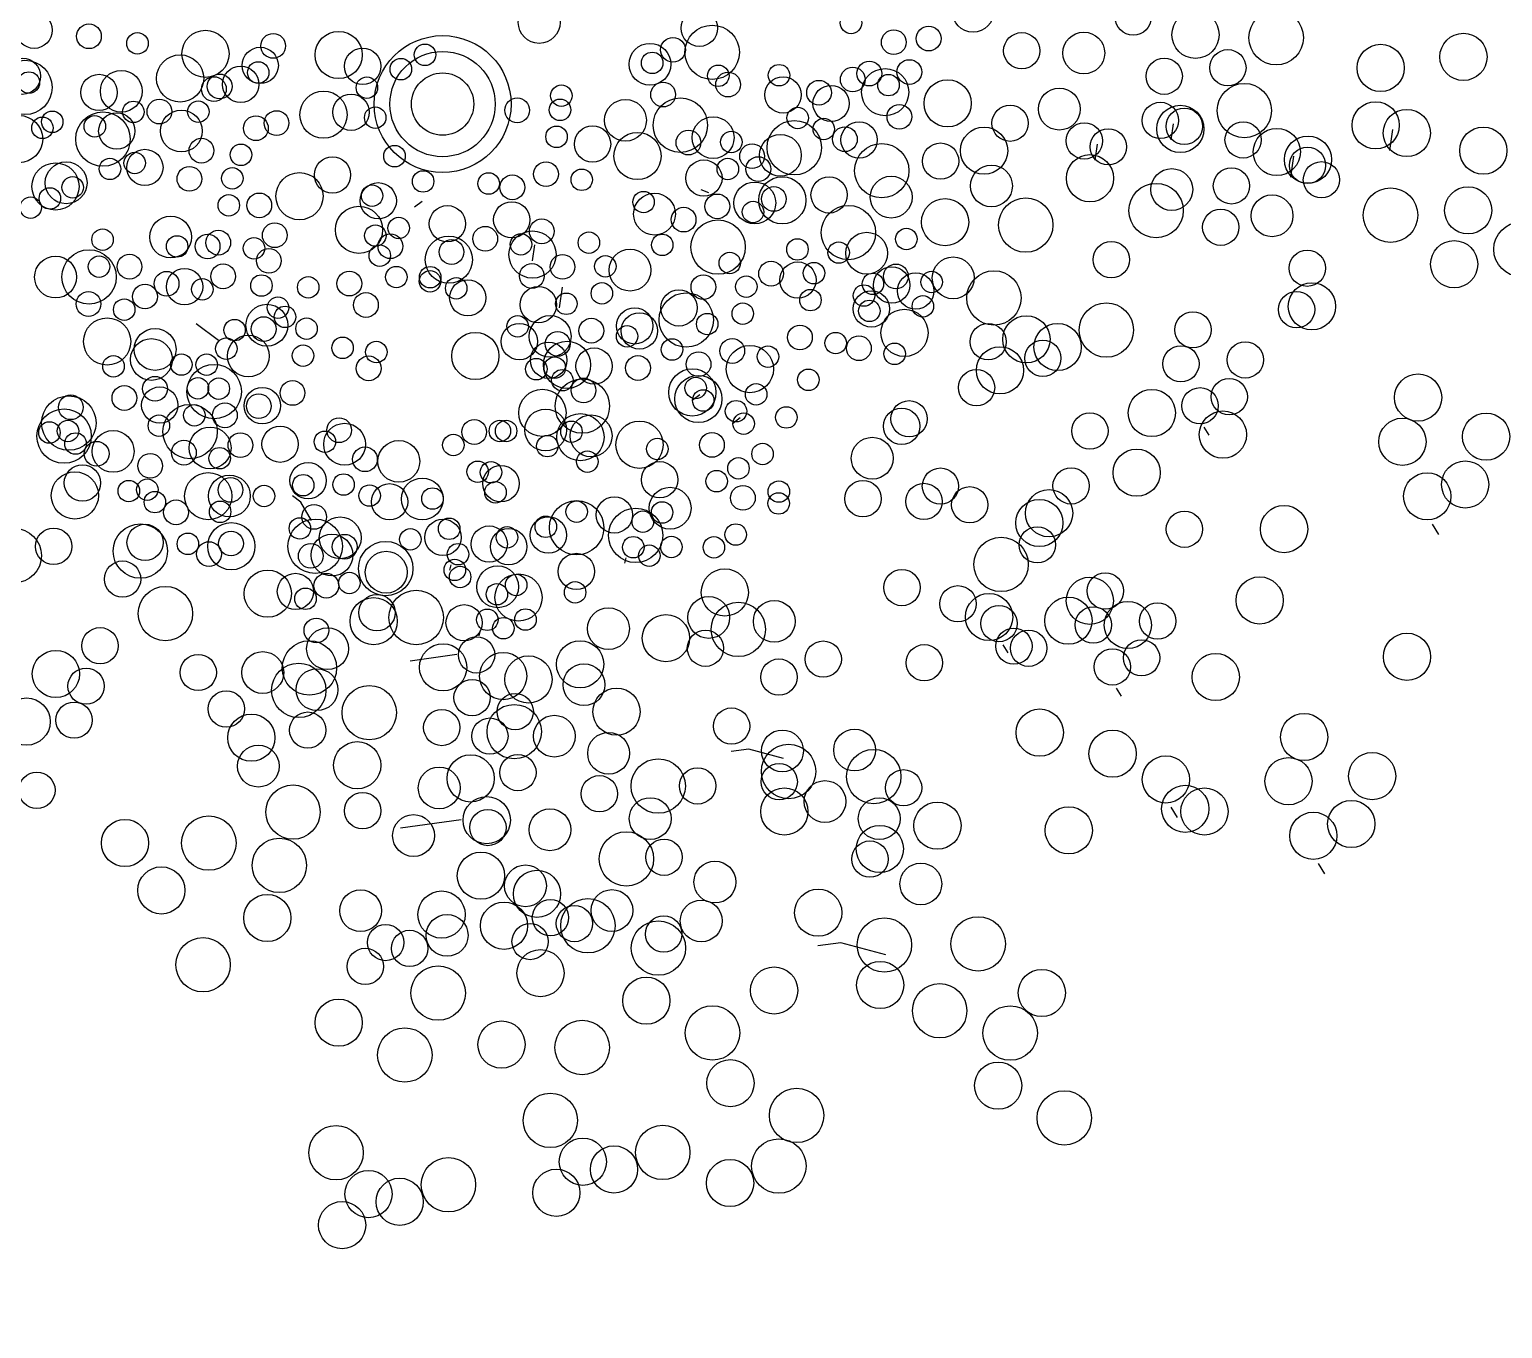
# Model space of a CAD drawing. Header units: millimetres. Extents: x 441156 to 441876, y 4514765 to 4515211.
# Drawn here: x 441450.225 to 441451.187, y 4514836.192 to 4514837.04 of the extents above; entities that cross this region are included whole.
import ezdxf

# ---------------------------------------------------------------- set-up
doc = ezdxf.new("R2010")
doc.units = ezdxf.units.MM
doc.layers.add('01_piscinas', color=254, linetype='Continuous')

msp = doc.modelspace()

# ---------------------------------------------------------------- linework, layer by layer
at = {"layer": '01_piscinas'}
for p, q in [((441450.97207949, 4514836.97830568, 0.00000053), (441450.97056858, 4514836.96785501, 0.00000053)), ((441451.11521566, 4514836.97445367, 0.00000053), (441451.11325148, 4514836.9608678, 0.00000053)), ((441450.92243154, 4514836.96491912, 0.00000053), (441450.92092063, 4514836.95446844, 0.00000053)), ((441451.05067332, 4514836.95705114, 0.00000053), (441451.04870913, 4514836.94346526, 0.00000053)), ((441450.66360782, 4514836.93531433, 0.00000053), (441450.66853535, 4514836.93336718, 0.00000053)), ((441450.4816154, 4514836.92757062, 0.00000053), (441450.4766106, 4514836.92383017, 0.00000053)), ((441450.55498617, 4514836.89922716, 0.00000053), (441450.55347526, 4514836.88877648, 0.00000053)), ((441450.57299434, 4514836.87165159, 0.00000053), (441450.57103016, 4514836.85806572, 0.00000053)), ((441450.33400311, 4514836.84791057, 0.00000053), (441450.34852883, 4514836.83688814, 0.00000053)), ((441450.66284282, 4514836.80131507, 0.00000053), (441450.65783802, 4514836.79757462, 0.00000053)), ((441450.68921686, 4514836.78614308, 0.00000053), (441450.68421206, 4514836.78240262, 0.00000053)), ((441450.99203593, 4514836.78020144, 0.00000053), (441450.99524096, 4514836.77495569, 0.00000053)), ((441451.14115903, 4514836.71691815, 0.00000053), (441451.14532557, 4514836.71009868, 0.00000053)), ((441450.61467868, 4514836.6949051, 0.00000053), (441450.61382483, 4514836.69136923, 0.00000053)), ((441450.50025552, 4514836.69032926, 0.00000053), (441450.49940167, 4514836.6867934, 0.00000053)), ((441450.51938557, 4514836.6475076, 0.00000053), (441450.51853173, 4514836.64397174, 0.00000053)), ((441450.86076723, 4514836.63799639, 0.00000053), (441450.86397226, 4514836.63275064, 0.00000053)), ((441450.47378254, 4514836.62763433, 0.00000053), (441450.50431284, 4514836.6318208, 0.00000053)), ((441450.93480017, 4514836.60968467, 0.00000053), (441450.9380052, 4514836.60443892, 0.00000053)), ((441450.97050971, 4514836.53205159, 0.00000053), (441450.97467626, 4514836.52523211, 0.00000053)), ((441450.46742962, 4514836.51858091, 0.00000053), (441450.50711901, 4514836.52402332, 0.00000053)), ((441451.06675254, 4514836.49524636, 0.00000053), (441451.07091908, 4514836.48842688, 0.00000053))]:
    msp.add_line(p, q, dxfattribs=at)
at = {"layer": '01_piscinas', "elevation": 0.00000131}
msp.add_lwpolyline([(441449.67130375, 4514835.83174273, -0.005814759), (441454.8972347, 4514837.00261362, -0.006954055), (441458.43893999, 4514837.58702849)], format="xyb", dxfattribs=at)
at = {"layer": '01_piscinas', "elevation": 0.00000053}
for points in [[(441450.40930171, 4514836.71921606), (441450.40232862, 4514836.73117648), (441450.40232862, 4514836.73117648), (441450.39687943, 4514836.73534652)], [(441450.71755645, 4514836.56382565), (441450.6949307, 4514836.56978557), (441450.6949307, 4514836.56978557), (441450.68343563, 4514836.56825697)], [(441450.7843357, 4514836.43562963), (441450.75492223, 4514836.44337752), (441450.75492223, 4514836.44337752), (441450.73997863, 4514836.44139035)]]:
    msp.add_lwpolyline(points, dxfattribs=at)
at = {"layer": '01_piscinas'}
for centre, radius in [((441450.55802188, 4514837.04446204, 0.00000053), 0.01366082), ((441450.8413316, 4514837.05179586, 0.00000053), 0.01366082), ((441450.9459282, 4514837.04799185, 0.00000053), 0.01185795), ((441450.22819822, 4514837.03936581, 0.00000053), 0.01185795), ((441450.66261848, 4514837.04065802, 0.00000053), 0.01185795), ((441450.76165847, 4514837.04409412, 0.00000053), 0.00701654), ((441450.98660747, 4514837.03639471, 0.00000053), 0.01541533), ((441451.03928673, 4514837.03447303, 0.00000053), 0.01775907), ((441450.26401544, 4514837.03540877, 0.00000053), 0.00808333), ((441450.34010115, 4514837.02396823, 0.00000053), 0.01541533), ((441450.42709088, 4514837.02319608, 0.00000053), 0.01541533), ((441450.67098409, 4514837.02493906, 0.00000053), 0.01775907), ((441450.78957956, 4514837.03154794, 0.00000053), 0.00808333), ((441450.81237145, 4514837.03392104, 0.00000053), 0.00808333), ((441450.91367262, 4514837.02447442, 0.00000053), 0.01366082), ((441450.29570511, 4514837.0307595, 0.00000053), 0.00701654), ((441450.38431913, 4514837.0291187, 0.00000053), 0.00808333), ((441450.49495893, 4514836.99114572, 0.00000053), 0.0446896), ((441450.48343097, 4514837.02330456, 0.00000053), 0.00701654), ((441450.6303629, 4514837.01714059, 0.00000053), 0.01366082), ((441450.64540403, 4514837.02657613, 0.00000053), 0.00808333), ((441450.87315011, 4514837.02595263, 0.00000053), 0.01185795), ((441451.10751539, 4514837.01474439, 0.00000053), 0.01541533), ((441451.16157773, 4514837.02194163, 0.00000053), 0.01541533), ((441450.2221629, 4514837.00200234, 0.00000053), 0.01775907), ((441450.22058837, 4514837.00935772, 0.00000053), 0.01185795), ((441450.32354278, 4514837.00786788, 0.00000053), 0.01541533), ((441450.37583756, 4514837.0163938, 0.00000053), 0.01185795), ((441450.37456202, 4514837.01174519, 0.00000053), 0.00701654), ((441450.44275274, 4514837.01579984, 0.00000053), 0.01185795), ((441450.49495893, 4514836.99114572, 0.00000053), 0.03437661), ((441450.46769138, 4514837.01393299, 0.00000053), 0.00701654), ((441450.6318218, 4514837.01805031, 0.00000053), 0.00701654), ((441450.77360703, 4514837.0110762, 0.00000053), 0.00808333), ((441450.79971388, 4514837.012046, 0.00000053), 0.00808333), ((441450.96615621, 4514837.00929855, 0.00000053), 0.01185795), ((441451.00774263, 4514837.01483488, 0.00000053), 0.01185795), ((441450.22475833, 4514837.00521139, 0.00000053), 0.00701654), ((441450.27060218, 4514836.9987094, 0.00000053), 0.01185795), ((441450.28511583, 4514836.99949697, 0.00000053), 0.01366082), ((441450.34936239, 4514837.00266607, 0.00000053), 0.00808333), ((441450.36310036, 4514837.00400892, 0.00000053), 0.01185795), ((441450.49495893, 4514836.99114572, 0.00000053), 0.02034119), ((441450.67499475, 4514837.0096258, 0.00000053), 0.00701654), ((441450.68139688, 4514837.00388272, 0.00000053), 0.00808333), ((441450.71464924, 4514837.00999772, 0.00000053), 0.00701654), ((441450.76279587, 4514837.00717629, 0.00000053), 0.00808333), ((441450.78394097, 4514836.99892082, 0.00000053), 0.01541533), ((441450.78613165, 4514837.00352019, 0.00000053), 0.00701654), ((441450.34560937, 4514837.00091287, 0.00000053), 0.00808333), ((441450.41719808, 4514836.98418556, 0.00000053), 0.01541533), ((441450.44550711, 4514837.00186204, 0.00000053), 0.00701654), ((441450.57253748, 4514836.99658728, 0.00000053), 0.00701654), ((441450.63893583, 4514836.99736433, 0.00000053), 0.00808333), ((441450.71725281, 4514836.99712656, 0.00000053), 0.01185795), ((441450.74079087, 4514836.99854959, 0.00000053), 0.00808333), ((441450.74864307, 4514836.99151758, 0.00000053), 0.01185795), ((441450.82474831, 4514836.99162914, 0.00000053), 0.01541533), ((441450.8976854, 4514836.98786922, 0.00000053), 0.01366082), ((441451.01850335, 4514836.98688627, 0.00000053), 0.01775907), ((441450.29301905, 4514836.98603561, 0.00000053), 0.00701654), ((441450.31003904, 4514836.98625675, 0.00000053), 0.00808333), ((441450.33541885, 4514836.98617363, 0.00000053), 0.00701654), ((441450.43514289, 4514836.98579175, 0.00000053), 0.01185795), ((441450.54365276, 4514836.98706767, 0.00000053), 0.00808333), ((441450.57165674, 4514836.98737574, 0.00000053), 0.00701654), ((441450.61437568, 4514836.9805354, 0.00000053), 0.01366082), ((441450.65020071, 4514836.9773523, 0.00000053), 0.01775907), ((441450.79324568, 4514836.9828342, 0.00000053), 0.00808333), ((441450.86553255, 4514836.97865903, 0.00000053), 0.01185795), ((441450.9636522, 4514836.98047268, 0.00000053), 0.01185795), ((441450.97670464, 4514836.97491302, 0.00000053), 0.01541533), ((441451.10426018, 4514836.97727077, 0.00000053), 0.01541533), ((441450.2183867, 4514836.9682775, 0.00000053), 0.01541533), ((441450.23362552, 4514836.97560932, 0.00000053), 0.00701654), ((441450.24004559, 4514836.97954892, 0.00000053), 0.00701654), ((441450.27315119, 4514836.96824696, 0.00000053), 0.01775907), ((441450.26784294, 4514836.97657486, 0.00000053), 0.00701654), ((441450.28221106, 4514836.97355478, 0.00000053), 0.01185795), ((441450.32433759, 4514836.97353129, 0.00000053), 0.01366082), ((441450.37304628, 4514836.97537718, 0.00000053), 0.00808333), ((441450.38651058, 4514836.97872727, 0.00000053), 0.00808333), ((441450.45093815, 4514836.98229466, 0.00000053), 0.00701654), ((441450.67162325, 4514836.96922522, 0.00000053), 0.01366082), ((441450.72462254, 4514836.96264908, 0.00000053), 0.01775907), ((441450.72684733, 4514836.98205716, 0.00000053), 0.00701654), ((441450.74385791, 4514836.97485433, 0.00000053), 0.00701654), ((441450.9793146, 4514836.97660485, 0.00000053), 0.01185795), ((441451.1246213, 4514836.97224258, 0.00000053), 0.01541533), ((441450.56935511, 4514836.96975643, 0.00000053), 0.00701654), ((441450.59285145, 4514836.96504935, 0.00000053), 0.01185795), ((441450.6222192, 4514836.95722043, 0.00000053), 0.01541533), ((441450.65550156, 4514836.96601915, 0.00000053), 0.00808333), ((441450.68350554, 4514836.96632722, 0.00000053), 0.00701654), ((441450.71554617, 4514836.95768437, 0.00000053), 0.01366082), ((441450.75767535, 4514836.96817808, 0.00000053), 0.00808333), ((441450.76694785, 4514836.96771184, 0.00000053), 0.01185795), ((441450.84854453, 4514836.96068168, 0.00000053), 0.01541533), ((441450.91400425, 4514836.96708611, 0.00000053), 0.01185795), ((441450.92966664, 4514836.96321828, 0.00000053), 0.01185795), ((441451.01771151, 4514836.96774809, 0.00000053), 0.01185795), ((441451.03971784, 4514836.95986823, 0.00000053), 0.01541533), ((441451.17453728, 4514836.9607288, 0.00000053), 0.01541533), ((441450.30051584, 4514836.94974904, 0.00000053), 0.01185795), ((441450.33747595, 4514836.96072106, 0.00000053), 0.00808333), ((441450.36328917, 4514836.95800367, 0.00000053), 0.00701654), ((441450.46355737, 4514836.95712639, 0.00000053), 0.00701654), ((441450.69707764, 4514836.95710595, 0.00000053), 0.00808333), ((441450.78172234, 4514836.94764596, 0.00000053), 0.01775907), ((441450.82014277, 4514836.95388035, 0.00000053), 0.01185795), ((441451.06007896, 4514836.95484005, 0.00000053), 0.01541533), ((441451.05974962, 4514836.95112656, 0.00000053), 0.01185795), ((441450.24218292, 4514836.93733004, 0.00000053), 0.01541533), ((441450.24911416, 4514836.93972157, 0.00000053), 0.01366082), ((441450.27773682, 4514836.94879801, 0.00000053), 0.00701654), ((441450.29390007, 4514836.95264478, 0.00000053), 0.00701654), ((441450.42305737, 4514836.94485639, 0.00000053), 0.01185795), ((441450.56248924, 4514836.94536825, 0.00000053), 0.00808333), ((441450.66558078, 4514836.94280588, 0.00000053), 0.01185795), ((441450.68120391, 4514836.94870791, 0.00000053), 0.00701654), ((441450.70112172, 4514836.94869139, 0.00000053), 0.00808333), ((441450.91769792, 4514836.94270074, 0.00000053), 0.01541533), ((441451.06886784, 4514836.94169318, 0.00000053), 0.01185795), ((441450.25334184, 4514836.9367446, 0.00000053), 0.00701654), ((441450.32961757, 4514836.94231351, 0.00000053), 0.00808333), ((441450.35762155, 4514836.94262158, 0.00000053), 0.00701654), ((441450.40148691, 4514836.93096959, 0.00000053), 0.01541533), ((441450.48222623, 4514836.9406146, 0.00000053), 0.00701654), ((441450.52499889, 4514836.93926797, 0.00000053), 0.00701654), ((441450.54048423, 4514836.93674156, 0.00000053), 0.00808333), ((441450.58582502, 4514836.94171216, 0.00000053), 0.00701654), ((441450.71676733, 4514836.92830393, 0.00000053), 0.01541533), ((441450.74736468, 4514836.93184114, 0.00000053), 0.01185795), ((441450.78788719, 4514836.93036293, 0.00000053), 0.01366082), ((441450.85336409, 4514836.93766172, 0.00000053), 0.01366082), ((441450.97110833, 4514836.93534443, 0.00000053), 0.01366082), ((441451.01010167, 4514836.93773999, 0.00000053), 0.01185795), ((441450.23850808, 4514836.92950655, 0.00000053), 0.00701654), ((441450.37523774, 4514836.92498574, 0.00000053), 0.00808333), ((441450.45293074, 4514836.92796332, 0.00000053), 0.01185795), ((441450.44890574, 4514836.93131565, 0.00000053), 0.00701654), ((441450.62619141, 4514836.92714117, 0.00000053), 0.00701654), ((441450.6333252, 4514836.91928845, 0.00000053), 0.01366082), ((441450.67433804, 4514836.92431974, 0.00000053), 0.00808333), ((441450.69880209, 4514836.92658725, 0.00000053), 0.01366082), ((441450.71125605, 4514836.92918945, 0.00000053), 0.00808333), ((441450.96088563, 4514836.92161653, 0.00000053), 0.01775907), ((441451.11395314, 4514836.91860405, 0.00000053), 0.01775907), ((441451.16464449, 4514836.92171828, 0.00000053), 0.01541533), ((441450.22592655, 4514836.92350713, 0.00000053), 0.00701654), ((441450.35531992, 4514836.92500227, 0.00000053), 0.00701654), ((441450.44032228, 4514836.9090086, 0.00000053), 0.01541533), ((441450.49808719, 4514836.91296707, 0.00000053), 0.01185795), ((441450.54012844, 4514836.9155448, 0.00000053), 0.01185795), ((441450.65233303, 4514836.91569304, 0.00000053), 0.00808333), ((441450.69767382, 4514836.92066364, 0.00000053), 0.00701654), ((441450.75995504, 4514836.90721971, 0.00000053), 0.01775907), ((441450.82308641, 4514836.91404977, 0.00000053), 0.01541533), ((441450.87576567, 4514836.91212809, 0.00000053), 0.01775907), ((441451.00308957, 4514836.91069349, 0.00000053), 0.01185795), ((441451.03661226, 4514836.91817575, 0.00000053), 0.01366082), ((441450.3173651, 4514836.90430811, 0.00000053), 0.01366082), ((441450.38537206, 4514836.90548381, 0.00000053), 0.00808333), ((441450.46628258, 4514836.91017786, 0.00000053), 0.00701654), ((441450.55970473, 4514836.90805657, 0.00000053), 0.00808333), ((441450.67483507, 4514836.89773127, 0.00000053), 0.01775907), ((441451.19910826, 4514836.89628476, 0.00000053), 0.01775907), ((441450.27288371, 4514836.90259848, 0.00000053), 0.00701654), ((441450.32158255, 4514836.89817001, 0.00000053), 0.00701654), ((441450.34150036, 4514836.89815348, 0.00000053), 0.00808333), ((441450.34845405, 4514836.9006141, 0.00000053), 0.00808333), ((441450.37178983, 4514836.896958, 0.00000053), 0.00701654), ((441450.45103425, 4514836.90526705, 0.00000053), 0.00701654), ((441450.4608543, 4514836.89829773, 0.00000053), 0.00808333), ((441450.49902567, 4514836.88951347, 0.00000053), 0.01541533), ((441450.52278672, 4514836.90318685, 0.00000053), 0.00808333), ((441450.5536793, 4514836.89286452, 0.00000053), 0.01541533), ((441450.5461225, 4514836.89953075, 0.00000053), 0.00701654), ((441450.59047053, 4514836.90063897, 0.00000053), 0.00701654), ((441450.6383895, 4514836.89920061, 0.00000053), 0.00701654), ((441450.77189997, 4514836.89375773, 0.00000053), 0.01366082), ((441450.7978312, 4514836.9029856, 0.00000053), 0.00701654), ((441450.26408695, 4514836.87825683, 0.00000053), 0.01775907), ((441450.38149676, 4514836.88879323, 0.00000053), 0.00808333), ((441450.45392717, 4514836.89217394, 0.00000053), 0.00701654), ((441450.50078172, 4514836.89456016, 0.00000053), 0.00808333), ((441450.61733798, 4514836.88268325, 0.00000053), 0.01366082), ((441450.68247681, 4514836.88738639, 0.00000053), 0.00701654), ((441450.7266781, 4514836.89621091, 0.00000053), 0.00701654), ((441450.7536299, 4514836.89416108, 0.00000053), 0.00701654), ((441450.93164321, 4514836.88953198, 0.00000053), 0.01185795), ((441451.05961839, 4514836.88396611, 0.00000053), 0.01185795), ((441451.15552876, 4514836.88655782, 0.00000053), 0.01541533), ((441450.24221831, 4514836.87817565, 0.00000053), 0.01366082), ((441450.27058208, 4514836.88497917, 0.00000053), 0.00701654), ((441450.2904999, 4514836.88496264, 0.00000053), 0.00808333), ((441450.35163469, 4514836.87865155, 0.00000053), 0.00808333), ((441450.46474226, 4514836.87816154, 0.00000053), 0.00701654), ((441450.48683818, 4514836.87806772, 0.00000053), 0.00701654), ((441450.55323653, 4514836.87884476, 0.00000053), 0.00808333), ((441450.5732536, 4514836.88485017, 0.00000053), 0.00808333), ((441450.60125758, 4514836.88515824, 0.00000053), 0.00701654), ((441450.70946116, 4514836.88042211, 0.00000053), 0.00808333), ((441450.72697982, 4514836.87619885, 0.00000053), 0.01185795), ((441450.73746515, 4514836.88073019, 0.00000053), 0.00701654), ((441450.78821881, 4514836.87297462, 0.00000053), 0.01185795), ((441450.79096532, 4514836.87859743, 0.00000053), 0.00808333), ((441450.82837138, 4514836.87764058, 0.00000053), 0.01366082), ((441450.31471667, 4514836.87378184, 0.00000053), 0.00808333), ((441450.32646678, 4514836.87188673, 0.00000053), 0.01185795), ((441450.33805246, 4514836.87012574, 0.00000053), 0.00701654), ((441450.37666695, 4514836.87264416, 0.00000053), 0.00701654), ((441450.40719911, 4514836.871482, 0.00000053), 0.00701654), ((441450.43407061, 4514836.87392608, 0.00000053), 0.00808333), ((441450.48673165, 4514836.87540034, 0.00000053), 0.00701654), ((441450.50384876, 4514836.87086489, 0.00000053), 0.00701654), ((441450.51142244, 4514836.86461412, 0.00000053), 0.01185795), ((441450.59895595, 4514836.86753893, 0.00000053), 0.00701654), ((441450.66525987, 4514836.87159759, 0.00000053), 0.00808333), ((441450.69326386, 4514836.87190567, 0.00000053), 0.00701654), ((441450.775962, 4514836.87371229, 0.00000053), 0.00701654), ((441450.80388121, 4514836.86910679, 0.00000053), 0.01185795), ((441450.81430111, 4514836.87494133, 0.00000053), 0.00701654), ((441450.85498229, 4514836.86454133, 0.00000053), 0.01775907), ((441451.0626485, 4514836.85904786, 0.00000053), 0.01541533), ((441450.26371621, 4514836.86059099, 0.00000053), 0.00808333), ((441450.30063422, 4514836.86546071, 0.00000053), 0.00808333), ((441450.38746386, 4514836.85819855, 0.00000053), 0.00701654), ((441450.44488571, 4514836.85991368, 0.00000053), 0.00808333), ((441450.55744782, 4514836.86011975, 0.00000053), 0.01185795), ((441450.57575369, 4514836.86072413, 0.00000053), 0.00701654), ((441450.6540517, 4514836.85014451, 0.00000053), 0.01775907), ((441450.64931922, 4514836.85803231, 0.00000053), 0.01185795), ((441450.73516352, 4514836.86311088, 0.00000053), 0.00701654), ((441450.77009981, 4514836.86611681, 0.00000053), 0.00701654), ((441450.77494593, 4514836.85738643, 0.00000053), 0.01185795), ((441450.80859666, 4514836.85909891, 0.00000053), 0.00701654), ((441451.05260629, 4514836.85691961, 0.00000053), 0.01185795), ((441450.28705199, 4514836.85693489, 0.00000053), 0.00701654), ((441450.3802022, 4514836.84670863, 0.00000053), 0.01366082), ((441450.39206447, 4514836.85217717, 0.00000053), 0.00701654), ((441450.62038394, 4514836.84631195, 0.00000053), 0.01185795), ((441450.69096222, 4514836.85428635, 0.00000053), 0.00701654), ((441450.77366037, 4514836.85609298, 0.00000053), 0.00701654), ((441450.79658608, 4514836.84171479, 0.00000053), 0.01541533), ((441450.92839512, 4514836.84358904, 0.00000053), 0.01775907), ((441450.98495626, 4514836.843714, 0.00000053), 0.01185795), ((441450.27591914, 4514836.83610904, 0.00000053), 0.01541533), ((441450.35911675, 4514836.84352873, 0.00000053), 0.00701654), ((441450.37810516, 4514836.84419579, 0.00000053), 0.00808333), ((441450.40610915, 4514836.84450386, 0.00000053), 0.00701654), ((441450.54509438, 4514836.83602937, 0.00000053), 0.01185795), ((441450.54394344, 4514836.84597219, 0.00000053), 0.00701654), ((441450.56515786, 4514836.83943601, 0.00000053), 0.01366082), ((441450.59209007, 4514836.84315076, 0.00000053), 0.00808333), ((441450.61542586, 4514836.83949466, 0.00000053), 0.00701654), ((441450.62344418, 4514836.84299709, 0.00000053), 0.01185795), ((441450.66775997, 4514836.84747155, 0.00000053), 0.00701654), ((441450.72829764, 4514836.8387227, 0.00000053), 0.00808333), ((441450.85121806, 4514836.83597196, 0.00000053), 0.01185795), ((441450.87619678, 4514836.83752329, 0.00000053), 0.01541533), ((441450.8965579, 4514836.83249511, 0.00000053), 0.01541533), ((441450.30481279, 4514836.82434328, 0.00000053), 0.01366082), ((441450.3072026, 4514836.83092326, 0.00000053), 0.01366082), ((441450.35372648, 4514836.83136629, 0.00000053), 0.00701654), ((441450.36811561, 4514836.82661526, 0.00000053), 0.01366082), ((441450.4296403, 4514836.83195191, 0.00000053), 0.00701654), ((441450.45162969, 4514836.8291907, 0.00000053), 0.00701654), ((441450.5163615, 4514836.82665464, 0.00000053), 0.01541533), ((441450.57619449, 4514836.82081196, 0.00000053), 0.01541533), ((441450.57008507, 4514836.83452406, 0.00000053), 0.00808333), ((441450.64478479, 4514836.83087084, 0.00000053), 0.00701654), ((441450.68409635, 4514836.82989818, 0.00000053), 0.00808333), ((441450.75163343, 4514836.8350666, 0.00000053), 0.00701654), ((441450.76679449, 4514836.83170481, 0.00000053), 0.00808333), ((441450.88692236, 4514836.82510977, 0.00000053), 0.01185795), ((441451.01913182, 4514836.8240873, 0.00000053), 0.01185795), ((441450.28003663, 4514836.81991236, 0.00000053), 0.00701654), ((441450.32438466, 4514836.82102057, 0.00000053), 0.00701654), ((441450.34083933, 4514836.82092193, 0.00000053), 0.00701654), ((441450.40380751, 4514836.82688455, 0.00000053), 0.00701654), ((441450.44670177, 4514836.81857377, 0.00000053), 0.00808333), ((441450.56419785, 4514836.82384002, 0.00000053), 0.01185795), ((441450.59386696, 4514836.82001921, 0.00000053), 0.01185795), ((441450.62253989, 4514836.81880867, 0.00000053), 0.00808333), ((441450.66209135, 4514836.82127148, 0.00000053), 0.00808333), ((441450.69562731, 4514836.81809829, 0.00000053), 0.01541533), ((441450.70743213, 4514836.82624208, 0.00000053), 0.00701654), ((441450.79013028, 4514836.82804871, 0.00000053), 0.00701654), ((441450.85894204, 4514836.81725864, 0.00000053), 0.01541533), ((441450.97709057, 4514836.82150957, 0.00000053), 0.01185795), ((441450.34577518, 4514836.8033775, 0.00000053), 0.01775907), ((441450.55614154, 4514836.81803163, 0.00000053), 0.00701654), ((441450.5682172, 4514836.81900037, 0.00000053), 0.00701654), ((441450.57315212, 4514836.8108288, 0.00000053), 0.00701654), ((441450.65801144, 4514836.80286182, 0.00000053), 0.01541533), ((441450.73380618, 4514836.81107008, 0.00000053), 0.00701654), ((441450.84360822, 4514836.80596387, 0.00000053), 0.01185795), ((441450.28715066, 4514836.79922637, 0.00000053), 0.00808333), ((441450.30716772, 4514836.80523177, 0.00000053), 0.00808333), ((441450.33517171, 4514836.80553985, 0.00000053), 0.00701654), ((441450.34879501, 4514836.80531781, 0.00000053), 0.00701654), ((441450.39694164, 4514836.80249638, 0.00000053), 0.00808333), ((441450.58621754, 4514836.7939231, 0.00000053), 0.01775907), ((441450.58696955, 4514836.80415255, 0.00000053), 0.00808333), ((441450.66198976, 4514836.7985525, 0.00000053), 0.01541533), ((441450.66022347, 4514836.80574779, 0.00000053), 0.00701654), ((441450.69970614, 4514836.80158903, 0.00000053), 0.00701654), ((441451.00863042, 4514836.80004271, 0.00000053), 0.01185795), ((441451.13195546, 4514836.79948448, 0.00000053), 0.01541533), ((441450.2508757, 4514836.78285653, 0.00000053), 0.01775907), ((441450.25216511, 4514836.79314826, 0.00000053), 0.00808333), ((441450.31024856, 4514836.79455196, 0.00000053), 0.01185795), ((441450.37721729, 4514836.79419388, 0.00000053), 0.01185795), ((441450.37493664, 4514836.79386968, 0.00000053), 0.00808333), ((441450.56013502, 4514836.78949446, 0.00000053), 0.01541533), ((441450.66515839, 4514836.79757622, 0.00000053), 0.00701654), ((441450.68659752, 4514836.79057579, 0.00000053), 0.00701654), ((441450.7995963, 4514836.78562034, 0.00000053), 0.01185795), ((441450.9580958, 4514836.78941984, 0.00000053), 0.01541533), ((441450.98955811, 4514836.79410349, 0.00000053), 0.01185795), ((441450.24776895, 4514836.77430255, 0.00000053), 0.01775907), ((441450.30966782, 4514836.78110573, 0.00000053), 0.00701654), ((441450.33006261, 4514836.77725613, 0.00000053), 0.01775907), ((441450.33287007, 4514836.78792054, 0.00000053), 0.00701654), ((441450.35278789, 4514836.78790401, 0.00000053), 0.00808333), ((441450.56227545, 4514836.77830485, 0.00000053), 0.01366082), ((441450.58496952, 4514836.77364832, 0.00000053), 0.01541533), ((441450.59194456, 4514836.77448404, 0.00000053), 0.01366082), ((441450.69153244, 4514836.78240422, 0.00000053), 0.00701654), ((441450.7194226, 4514836.78650544, 0.00000053), 0.00701654), ((441450.79472699, 4514836.78073374, 0.00000053), 0.01185795), ((441450.91764116, 4514836.77765215, 0.00000053), 0.01185795), ((441451.00451139, 4514836.77529899, 0.00000053), 0.01541533), ((441451.17638369, 4514836.77396977, 0.00000053), 0.01541533), ((441450.23822158, 4514836.77665582, 0.00000053), 0.00701654), ((441450.25029723, 4514836.77762456, 0.00000053), 0.00701654), ((441450.34312291, 4514836.76659412, 0.00000053), 0.01366082), ((441450.38882618, 4514836.76903927, 0.00000053), 0.01185795), ((441450.43095271, 4514836.76901578, 0.00000053), 0.01366082), ((441450.42739146, 4514836.77815429, 0.00000053), 0.00808333), ((441450.51557756, 4514836.77699999, 0.00000053), 0.00808333), ((441450.53234608, 4514836.77768314, 0.00000053), 0.00701654), ((441450.53642802, 4514836.77769037, 0.00000053), 0.00701654), ((441450.57909433, 4514836.77715893, 0.00000053), 0.00701654), ((441450.62353937, 4514836.76868126, 0.00000053), 0.01541533), ((441451.12173007, 4514836.77061872, 0.00000053), 0.01541533), ((441450.25523215, 4514836.76945299, 0.00000053), 0.00701654), ((441450.26904959, 4514836.76277674, 0.00000053), 0.00808333), ((441450.27982009, 4514836.76432214, 0.00000053), 0.01366082), ((441450.3260042, 4514836.76353236, 0.00000053), 0.00808333), ((441450.36292222, 4514836.76840208, 0.00000053), 0.00808333), ((441450.4180947, 4514836.77063067, 0.00000053), 0.00701654), ((441450.46636835, 4514836.75782139, 0.00000053), 0.01366082), ((441450.50199532, 4514836.76847418, 0.00000053), 0.00701654), ((441450.56335475, 4514836.76778736, 0.00000053), 0.00701654), ((441450.63515458, 4514836.76591839, 0.00000053), 0.00701654), ((441450.67083526, 4514836.76857416, 0.00000053), 0.00808333), ((441450.70389223, 4514836.76263298, 0.00000053), 0.00701654), ((441450.77550478, 4514836.75987881, 0.00000053), 0.01366082), ((441450.3039992, 4514836.75490567, 0.00000053), 0.00808333), ((441450.34933998, 4514836.75987626, 0.00000053), 0.00701654), ((441450.44423633, 4514836.75918254, 0.00000053), 0.00808333), ((441450.58948843, 4514836.75767522, 0.00000053), 0.00701654), ((441450.68815264, 4514836.75326142, 0.00000053), 0.00701654), ((441450.948203, 4514836.75040932, 0.00000053), 0.01541533), ((441450.25483545, 4514836.73557384, 0.00000053), 0.01541533), ((441450.25974529, 4514836.74371882, 0.00000053), 0.01185795), ((441450.3418948, 4514836.73510833, 0.00000053), 0.01541533), ((441450.40713096, 4514836.74523353, 0.00000053), 0.01185795), ((441450.43029279, 4514836.7426901, 0.00000053), 0.00701654), ((441450.51790348, 4514836.75103599, 0.00000053), 0.00701654), ((441450.52659383, 4514836.75071579, 0.00000053), 0.00701654), ((441450.53308443, 4514836.74327242, 0.00000053), 0.01185795), ((441450.63671797, 4514836.74582889, 0.00000053), 0.01185795), ((441450.6739023, 4514836.74487889, 0.00000053), 0.00701654), ((441450.82007924, 4514836.74163349, 0.00000053), 0.01185795), ((441450.90536138, 4514836.74181572, 0.00000053), 0.01185795), ((441451.13793787, 4514836.73499082, 0.00000053), 0.01541533), ((441451.16273187, 4514836.7427118, 0.00000053), 0.01541533), ((441450.29005566, 4514836.73841323, 0.00000053), 0.00701654), ((441450.30213132, 4514836.73938197, 0.00000053), 0.00701654), ((441450.35572928, 4514836.73520606, 0.00000053), 0.01366082), ((441450.35645402, 4514836.73919027, 0.00000053), 0.00808333), ((441450.37833153, 4514836.73516496, 0.00000053), 0.00701654), ((441450.40394944, 4514836.74224202, 0.00000053), 0.00701654), ((441450.44730337, 4514836.73548727, 0.00000053), 0.00701654), ((441450.46032588, 4514836.73140204, 0.00000053), 0.01185795), ((441450.48168274, 4514836.73324495, 0.00000053), 0.01366082), ((441450.48835769, 4514836.73354224, 0.00000053), 0.00701654), ((441450.52948674, 4514836.73762268, 0.00000053), 0.00701654), ((441450.6435164, 4514836.72725262, 0.00000053), 0.01366082), ((441450.69105904, 4514836.73398341, 0.00000053), 0.00808333), ((441450.71452669, 4514836.73808942, 0.00000053), 0.00701654), ((441450.76946231, 4514836.73345947, 0.00000053), 0.01185795), ((441450.80931154, 4514836.73163106, 0.00000053), 0.01185795), ((441450.83918271, 4514836.72944414, 0.00000053), 0.01185795), ((441450.30706624, 4514836.7312104, 0.00000053), 0.00701654), ((441450.32088368, 4514836.72453415, 0.00000053), 0.00808333), ((441450.34966783, 4514836.72486681, 0.00000053), 0.00701654), ((441450.5824704, 4514836.71445259, 0.00000053), 0.01775907), ((441450.5824848, 4514836.72496571, 0.00000053), 0.00701654), ((441450.60714075, 4514836.72285101, 0.00000053), 0.01185795), ((441450.63829057, 4514836.72444134, 0.00000053), 0.00701654), ((441450.71439482, 4514836.73032731, 0.00000053), 0.00701654), ((441450.8846574, 4514836.71761014, 0.00000053), 0.01541533), ((441450.89098751, 4514836.72396273, 0.00000053), 0.01541533), ((441450.40176671, 4514836.71403241, 0.00000053), 0.00701654), ((441450.41106347, 4514836.72155603, 0.00000053), 0.00808333), ((441450.4280703, 4514836.70788462, 0.00000053), 0.01366082), ((441450.49923423, 4514836.71379021, 0.00000053), 0.00701654), ((441450.56402106, 4514836.70973075, 0.00000053), 0.01185795), ((441450.56235267, 4514836.71510945, 0.00000053), 0.00701654), ((441450.62104025, 4514836.70948554, 0.00000053), 0.01775907), ((441450.62570904, 4514836.71844191, 0.00000053), 0.00701654), ((441450.97939432, 4514836.713504, 0.00000053), 0.01185795), ((441451.04444583, 4514836.71360408, 0.00000053), 0.01541533), ((441450.21527843, 4514836.69627507, 0.00000053), 0.01775907), ((441450.24096527, 4514836.70232741, 0.00000053), 0.01185795), ((441450.2975721, 4514836.69922865, 0.00000053), 0.01775907), ((441450.30070051, 4514836.70486926, 0.00000053), 0.01185795), ((441450.32860473, 4514836.7039577, 0.00000053), 0.00701654), ((441450.35698635, 4514836.70240734, 0.00000053), 0.01541533), ((441450.35678187, 4514836.70418082, 0.00000053), 0.00808333), ((441450.41175084, 4514836.7023768, 0.00000053), 0.01775907), ((441450.47391509, 4514836.70689509, 0.00000053), 0.00701654), ((441450.49520937, 4514836.70817496, 0.00000053), 0.01185795), ((441450.52537445, 4514836.70381473, 0.00000053), 0.01185795), ((441450.53806784, 4514836.70211689, 0.00000053), 0.01185795), ((441450.53703353, 4514836.70821433, 0.00000053), 0.00701654), ((441450.68637142, 4514836.71004397, 0.00000053), 0.00701654), ((441450.88334448, 4514836.70331934, 0.00000053), 0.01185795), ((441450.34242217, 4514836.69728146, 0.00000053), 0.00808333), ((441450.40886976, 4514836.6961098, 0.00000053), 0.00808333), ((441450.42270103, 4514836.69663443, 0.00000053), 0.01366082), ((441450.43101851, 4514836.70207547, 0.00000053), 0.00808333), ((441450.45779117, 4514836.68782409, 0.00000053), 0.01775907), ((441450.5050355, 4514836.6971827, 0.00000053), 0.00701654), ((441450.61945866, 4514836.70175854, 0.00000053), 0.00701654), ((441450.62992364, 4514836.69626357, 0.00000053), 0.00701654), ((441450.6443779, 4514836.70193013, 0.00000053), 0.00701654), ((441450.67212108, 4514836.70166145, 0.00000053), 0.00701654), ((441450.85966854, 4514836.69049874, 0.00000053), 0.01775907), ((441450.28598219, 4514836.68095708, 0.00000053), 0.01185795), ((441450.45811667, 4514836.68544004, 0.00000053), 0.01366082), ((441450.50293128, 4514836.68693978, 0.00000053), 0.00701654), ((441450.58232585, 4514836.68592501, 0.00000053), 0.01185795), ((441450.38078257, 4514836.67145988, 0.00000053), 0.01541533), ((441450.39887928, 4514836.67285218, 0.00000053), 0.01185795), ((441450.41900408, 4514836.67660787, 0.00000053), 0.00808333), ((441450.43408555, 4514836.67838021, 0.00000053), 0.00701654), ((441450.50639341, 4514836.68233716, 0.00000053), 0.00701654), ((441450.53092416, 4514836.67589754, 0.00000053), 0.01366082), ((441450.54452208, 4514836.66891043, 0.00000053), 0.01541533), ((441450.54299746, 4514836.67704384, 0.00000053), 0.00701654), ((441450.67924569, 4514836.67223384, 0.00000053), 0.01541533), ((441450.79490923, 4514836.67541831, 0.00000053), 0.01185795), ((441450.91761534, 4514836.66677982, 0.00000053), 0.01541533), ((441450.9277205, 4514836.67319723, 0.00000053), 0.01185795), ((441451.02848212, 4514836.66701672, 0.00000053), 0.01541533), ((441450.31396038, 4514836.65842416, 0.00000053), 0.01775907), ((441450.40542185, 4514836.66808205, 0.00000053), 0.00701654), ((441450.47769989, 4514836.65587471, 0.00000053), 0.01775907), ((441450.53041593, 4514836.67104442, 0.00000053), 0.00701654), ((441450.58148272, 4514836.67228779, 0.00000053), 0.00701654), ((441450.83151069, 4514836.66481201, 0.00000053), 0.01185795), ((441450.44993596, 4514836.65347894, 0.00000053), 0.01541533), ((441450.4520742, 4514836.6590207, 0.00000053), 0.01185795), ((441450.50902995, 4514836.65240905, 0.00000053), 0.01185795), ((441450.66874208, 4514836.6558749, 0.00000053), 0.01366082), ((441450.68808364, 4514836.64808469, 0.00000053), 0.01775907), ((441450.71154332, 4514836.65333325, 0.00000053), 0.01366082), ((441450.85181333, 4514836.65615359, 0.00000053), 0.01541533), ((441450.85828941, 4514836.65189844, 0.00000053), 0.01185795), ((441450.90361733, 4514836.65377667, 0.00000053), 0.01541533), ((441450.91985481, 4514836.6509928, 0.00000053), 0.01185795), ((441450.94244984, 4514836.65093367, 0.00000053), 0.01541533), ((441450.96189606, 4514836.65357053, 0.00000053), 0.01185795), ((441450.41253588, 4514836.64739606, 0.00000053), 0.00808333), ((441450.52416555, 4514836.65436104, 0.00000053), 0.00701654), ((441450.53463053, 4514836.64886608, 0.00000053), 0.00701654), ((441450.54908479, 4514836.65453263, 0.00000053), 0.00701654), ((441450.60326518, 4514836.6485761, 0.00000053), 0.01366082), ((441450.6407953, 4514836.6423626, 0.00000053), 0.01541533), ((441450.27123388, 4514836.63740086, 0.00000053), 0.01185795), ((441450.41981861, 4514836.63550327, 0.00000053), 0.01366082), ((441450.66662316, 4514836.63577437, 0.00000053), 0.01185795), ((441450.86801524, 4514836.63714348, 0.00000053), 0.01185795), ((441450.87765272, 4514836.63578059, 0.00000053), 0.01185795), ((441451.12472494, 4514836.63021149, 0.00000053), 0.01541533), ((441450.24242299, 4514836.61898632, 0.00000053), 0.01541533), ((441450.40800371, 4514836.62290629, 0.00000053), 0.01775907), ((441450.4952845, 4514836.62328373, 0.00000053), 0.01541533), ((441450.51712277, 4514836.63143338, 0.00000053), 0.01185795), ((441450.5847397, 4514836.62530626, 0.00000053), 0.01541533), ((441450.74352456, 4514836.62868231, 0.00000053), 0.01185795), ((441450.80949379, 4514836.62631564, 0.00000053), 0.01185795), ((441450.93232235, 4514836.62358672, 0.00000053), 0.01185795), ((441450.95139466, 4514836.62952594, 0.00000053), 0.01185795), ((441450.3353916, 4514836.61994863, 0.00000053), 0.01185795), ((441450.37751813, 4514836.61992514, 0.00000053), 0.01366082), ((441450.40102366, 4514836.60828105, 0.00000053), 0.01775907), ((441450.53449911, 4514836.61761543, 0.00000053), 0.01541533), ((441450.55100052, 4514836.61540824, 0.00000053), 0.01541533), ((441450.58727796, 4514836.6119709, 0.00000053), 0.01366082), ((441450.71458928, 4514836.61696195, 0.00000053), 0.01185795), ((441450.99986015, 4514836.61697143, 0.00000053), 0.01541533), ((441450.26215694, 4514836.61102482, 0.00000053), 0.01185795), ((441450.41293377, 4514836.60873076, 0.00000053), 0.01366082), ((441450.5142036, 4514836.60355198, 0.00000053), 0.01185795), ((441450.35369639, 4514836.5961429, 0.00000053), 0.01185795), ((441450.44706399, 4514836.59372834, 0.00000053), 0.01775907), ((441450.54235781, 4514836.59441202, 0.00000053), 0.01185795), ((441450.60853592, 4514836.5943588, 0.00000053), 0.01541533), ((441450.22328917, 4514836.58790049, 0.00000053), 0.01541533), ((441450.25429125, 4514836.58882039, 0.00000053), 0.01185795), ((441450.49442222, 4514836.58400635, 0.00000053), 0.01185795), ((441450.54171373, 4514836.58132309, 0.00000053), 0.01775907), ((441450.68364416, 4514836.5849459, 0.00000053), 0.01185795), ((441450.88489432, 4514836.58070009, 0.00000053), 0.01541533), ((441450.37005538, 4514836.57736412, 0.00000053), 0.01541533), ((441450.4068913, 4514836.58231141, 0.00000053), 0.01185795), ((441450.52581248, 4514836.57839736, 0.00000053), 0.01185795), ((441450.56793901, 4514836.57837387, 0.00000053), 0.01366082), ((441451.05754897, 4514836.57781268, 0.00000053), 0.01541533), ((441450.60335465, 4514836.56717948, 0.00000053), 0.01366082), ((441450.71686547, 4514836.56872727, 0.00000053), 0.01366082), ((441450.76399142, 4514836.56929428, 0.00000053), 0.01366082), ((441450.93247622, 4514836.5669119, 0.00000053), 0.01541533), ((441450.37463572, 4514836.55879398, 0.00000053), 0.01366082), ((441450.43920877, 4514836.55938319, 0.00000053), 0.01541533), ((441450.72087702, 4514836.55529365, 0.00000053), 0.01775907), ((441450.77651863, 4514836.55198951, 0.00000053), 0.01775907), ((441451.1019772, 4514836.55229797, 0.00000053), 0.01541533), ((441450.49271558, 4514836.54456415, 0.00000053), 0.01366082), ((441450.51325126, 4514836.55078806, 0.00000053), 0.01541533), ((441450.54411727, 4514836.55459162, 0.00000053), 0.01185795), ((441450.63575705, 4514836.54580521, 0.00000053), 0.01775907), ((441450.66148766, 4514836.54587508, 0.00000053), 0.01185795), ((441450.71474656, 4514836.54862674, 0.00000053), 0.01185795), ((441450.96728856, 4514836.55012426, 0.00000053), 0.01541533), ((441451.04732358, 4514836.54894693, 0.00000053), 0.01541533), ((441450.23001194, 4514836.54301687, 0.00000053), 0.01185795), ((441450.59731218, 4514836.54076014, 0.00000053), 0.01185795), ((441450.74465247, 4514836.53569725, 0.00000053), 0.01366082), ((441450.79597266, 4514836.54464334, 0.00000053), 0.01185795), ((441450.39727652, 4514836.52881053, 0.00000053), 0.01775907), ((441450.44275019, 4514836.52968566, 0.00000053), 0.01185795), ((441450.52377192, 4514836.52351968, 0.00000053), 0.01541533), ((441450.6305335, 4514836.52454151, 0.00000053), 0.01366082), ((441450.71812243, 4514836.52916297, 0.00000053), 0.01541533), ((441450.78006811, 4514836.52450286, 0.00000053), 0.01366082), ((441450.97993214, 4514836.53094281, 0.00000053), 0.01541533), ((441450.99246085, 4514836.52917105, 0.00000053), 0.01541533), ((441450.5245341, 4514836.51872092, 0.00000053), 0.01185795), ((441450.5650566, 4514836.51724271, 0.00000053), 0.01366082), ((441450.81809425, 4514836.51994329, 0.00000053), 0.01541533), ((441450.90385425, 4514836.51686661, 0.00000053), 0.01541533), ((441451.06353138, 4514836.51331902, 0.00000053), 0.01541533), ((441451.08832538, 4514836.52104001, 0.00000053), 0.01541533), ((441450.2875214, 4514836.50858951, 0.00000053), 0.01541533), ((441450.3422859, 4514836.50855897, 0.00000053), 0.01775907), ((441450.47597151, 4514836.51346703, 0.00000053), 0.01366082), ((441450.78047838, 4514836.50470682, 0.00000053), 0.01541533), ((441450.38832623, 4514836.49400627, 0.00000053), 0.01775907), ((441450.61497367, 4514836.49821846, 0.00000053), 0.01775907), ((441450.63954064, 4514836.49931525, 0.00000053), 0.01185795), ((441450.77402564, 4514836.49808351, 0.00000053), 0.01185795), ((441450.519977, 4514836.48727386, 0.00000053), 0.01541533), ((441450.31131762, 4514836.47764205, 0.00000053), 0.01541533), ((441450.54906939, 4514836.48063751, 0.00000053), 0.01366082), ((441450.55657747, 4514836.47539191, 0.00000053), 0.01541533), ((441450.67276195, 4514836.48309662, 0.00000053), 0.01366082), ((441450.80724696, 4514836.48186488, 0.00000053), 0.01366082), ((441450.38047101, 4514836.45966112, 0.00000053), 0.01541533), ((441450.44142681, 4514836.46439553, 0.00000053), 0.01366082), ((441450.49426121, 4514836.46186454, 0.00000053), 0.01541533), ((441450.56538823, 4514836.4598544, 0.00000053), 0.01185795), ((441450.58983304, 4514836.45454232, 0.00000053), 0.01775907), ((441450.6055408, 4514836.46452037, 0.00000053), 0.01366082), ((441450.66384677, 4514836.45769183, 0.00000053), 0.01366082), ((441450.74024973, 4514836.46308595, 0.00000053), 0.01541533), ((441450.49789822, 4514836.44827838, 0.00000053), 0.01366082), ((441450.53506855, 4514836.45457286, 0.00000053), 0.01541533), ((441450.58105063, 4514836.45598657, 0.00000053), 0.01185795), ((441450.63935661, 4514836.44915803, 0.00000053), 0.01185795), ((441450.45774566, 4514836.44361242, 0.00000053), 0.01185795), ((441450.47340805, 4514836.43974458, 0.00000053), 0.01185795), ((441450.55211535, 4514836.44426621, 0.00000053), 0.01185795), ((441450.63587337, 4514836.43998961, 0.00000053), 0.01775907), ((441450.78343744, 4514836.44200173, 0.00000053), 0.01775907), ((441450.84470117, 4514836.44273885, 0.00000053), 0.01775907), ((441450.33853876, 4514836.42908846, 0.00000053), 0.01775907), ((441450.44447277, 4514836.42802423, 0.00000053), 0.01185795), ((441450.55886477, 4514836.4236254, 0.00000053), 0.01541533), ((441450.49204258, 4514836.41058968, 0.00000053), 0.01775907), ((441450.71144628, 4514836.41229388, 0.00000053), 0.01541533), ((441450.78068285, 4514836.41587104, 0.00000053), 0.01541533), ((441450.88627678, 4514836.41069262, 0.00000053), 0.01541533), ((441450.62801816, 4514836.40564446, 0.00000053), 0.01541533), ((441450.81956053, 4514836.39906271, 0.00000053), 0.01775907), ((441450.42708757, 4514836.39124764, 0.00000053), 0.01541533), ((441450.67120587, 4514836.38456024, 0.00000053), 0.01775907), ((441450.86560087, 4514836.38451, 0.00000053), 0.01775907), ((441450.47027528, 4514836.37016342, 0.00000053), 0.01775907), ((441450.53340665, 4514836.37699348, 0.00000053), 0.01541533), ((441450.5860859, 4514836.37507181, 0.00000053), 0.01775907), ((441450.68291515, 4514836.35176612, 0.00000053), 0.01541533), ((441450.85774565, 4514836.35016485, 0.00000053), 0.01541533), ((441450.72610286, 4514836.3306819, 0.00000053), 0.01775907), ((441450.90093336, 4514836.32908063, 0.00000053), 0.01775907), ((441450.56530252, 4514836.32748505, 0.00000053), 0.01775907), ((441450.42536718, 4514836.30637047, 0.00000053), 0.01775907), ((441450.63871536, 4514836.30653276, 0.00000053), 0.01775907), ((441450.58651702, 4514836.30046701, 0.00000053), 0.01541533), ((441450.60687814, 4514836.29543882, 0.00000053), 0.01541533), ((441450.71451313, 4514836.29765566, 0.00000053), 0.01775907), ((441450.49878001, 4514836.28541818, 0.00000053), 0.01775907), ((441450.68267591, 4514836.28656173, 0.00000053), 0.01541533), ((441450.44658167, 4514836.27935243, 0.00000053), 0.01541533), ((441450.46694279, 4514836.27432424, 0.00000053), 0.01541533), ((441450.56926227, 4514836.28020236, 0.00000053), 0.01541533), ((441450.42932693, 4514836.25908778, 0.00000053), 0.01541533)]:
    msp.add_circle(centre, radius, dxfattribs=at)

doc.saveas('drawing.dxf')
